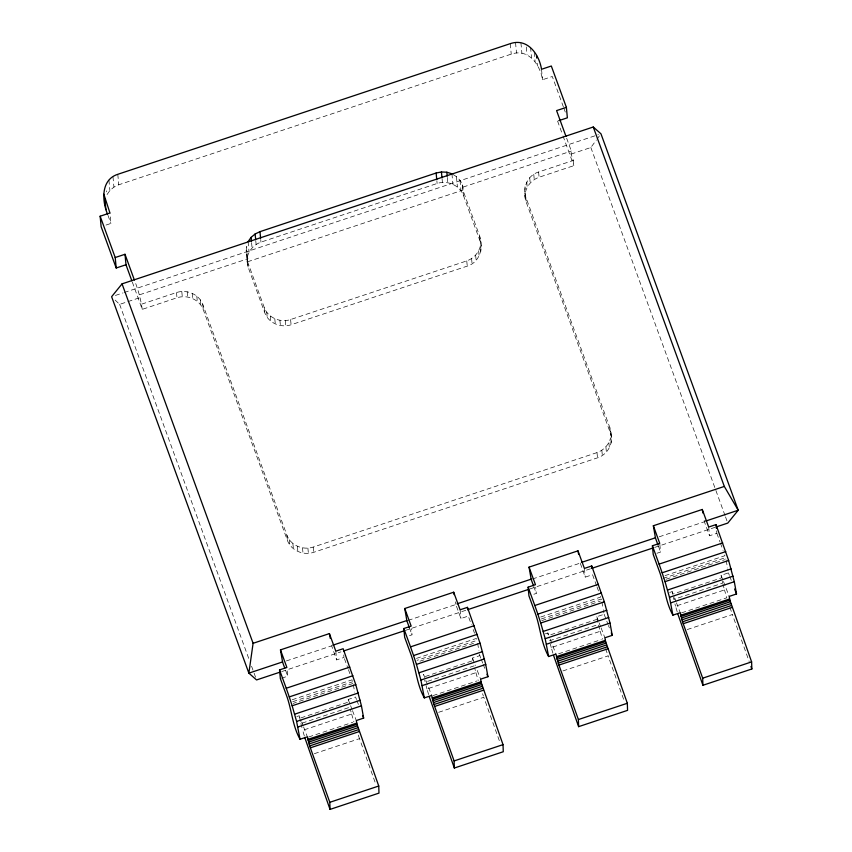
<?xml version="1.0" encoding="UTF-8"?>
<svg xmlns="http://www.w3.org/2000/svg" width="852" height="852" viewBox="0 0 852 852"><rect width="100%" height="100%" fill="white"/><g stroke="black" fill="none" stroke-linecap="round" stroke-linejoin="round"><path stroke-width="0.64" stroke-dasharray="4.26 3.19" d="M453.062 174.49C458.472 177.45 463.978 183.542 462.892 190.102L479.633 236.015C483.819 247.453 479.942 262.331 467.247 266.122L291.086 324.772C280.947 328.212 268.614 323.174 264.823 312.918L248.081 267.017L246.026 251.574L247.229 244.077M247.016 262.043L247.357 256.963L246.366 246.494M480.847 251.297L480.698 240.988M132.316 282.087L142.252 309.351L176.992 297.785C187.131 294.345 199.464 299.382 203.255 309.627L287.422 540.466C291.214 550.722 303.546 555.749 313.685 552.32L597.497 457.833C607.572 454.659 614.132 443.093 610.383 432.954L526.216 202.116C522.031 190.667 525.908 175.789 538.602 171.998L573.343 160.432L571.042 154.105L571.341 151.049L566.42 137.566M525.151 197.142L525.002 186.822M611.108 443.008L610.948 432.688L609.883 427.715L525.727 196.876L524.662 191.902M142.252 309.351C140.836 299.616 138.461 290.511 134.829 281.245M480.358 246.068C478.771 253.001 473.414 258.561 466.758 260.893L290.596 319.532C280.457 322.972 268.124 317.934 264.322 307.689L247.591 261.777L247.889 258.731L246.026 251.574M343.739 654.964L343.974 657.456L336.636 659.895L331.566 645.614M596.57 585.707L592.555 574.706L585.217 577.145L580.148 562.863M716.617 530.828L716.851 533.331L709.514 535.77L704.402 521.754L703.795 517.878M247.357 256.963C248.944 250.03 254.311 244.471 260.968 242.138L437.119 183.489C447.257 180.06 459.59 185.086 463.392 195.342L480.123 241.244L481.188 246.217M525.492 192.062C527.079 185.129 532.447 179.559 539.103 177.237L573.843 165.671L573.343 160.432M141.751 304.111L176.492 292.545C186.631 289.105 198.974 294.142 202.765 304.388L286.922 535.237C290.724 545.482 303.056 550.52 313.195 547.08L597.007 452.593C603.663 450.271 609.02 444.701 610.607 437.768M563.374 106.873L552.298 76.488L542.522 79.747C540.115 64.603 528.442 48.17 511.232 54.134L118.779 184.778L113.944 187.089L109.897 190.497L106.905 194.767L106.532 190.837M571.042 154.105L590.851 147.513L596.293 140.133M597.071 139.078L599.403 135.915M106.031 225.056L110.92 223.426L109.94 212.957M115.414 295.442L122.976 292.928M124.243 292.502L598.434 134.648M139.749 294.728L247.889 258.731M463.2 187.046L571.341 151.049M115.19 300.117L119.631 304.377L139.451 297.785M247.591 261.777L462.892 190.102M286.357 660.928L331.524 645.891M408.14 620.384L455.82 604.515L460.932 618.52L468.27 616.081L471.39 624.633M532.436 579.009L580.106 563.14M659.235 536.792L704.402 521.754M281.756 671.557L340.981 651.844M405.232 630.459L465.714 610.32M529.965 588.934L590.447 568.806M654.698 547.41L715.179 527.282M281.586 678.224L287.699 676.19L286.996 668.713M409.546 635.624L411.995 634.815L411.409 628.584M533.842 594.249L536.281 593.439L535.695 587.209M656.903 553.278L660.577 552.064L659.746 543.331M292.161 699.769L352.036 679.843L353.058 683.453L293.184 703.39M416.447 658.394L476.321 638.467L476.896 640.406L417.033 660.332M540.743 617.018L600.617 597.092L599.946 595.037M665.029 575.643L724.903 555.717L724.232 553.662M292.737 701.707L352.611 681.781M541.318 618.957L601.192 599.031L601.64 600.703M663.112 578.412L725.478 557.645L725.925 559.327M419.972 661.184L474.852 642.909M541.765 620.629L600.394 601.118M666.062 579.253L724.679 559.743M296.826 716.553L299.276 715.744L301.182 720.707M300.99 717.874L348.67 702.005L348.212 699.449L355.55 697.011L356.498 699.492M472.956 660.63L472.498 658.074L479.836 655.635L479.175 651.95M545.408 633.803L547.857 632.993L549.764 637.946M597.934 622.397L596.794 616.699L604.132 614.26L603.472 610.575M669.704 592.428L672.143 591.607L674.049 596.57M672.143 591.607L672.611 594.163L721.537 577.88L721.08 575.324L728.417 572.874L727.757 569.2M471.71 661.046L424.03 676.925L423.572 674.369L425.467 679.332M597.252 619.255L548.315 635.539L547.857 632.993M302.13 723.124L349.81 707.256M474.095 665.881L425.169 682.164L424.711 680.066M304.334 735.968L302.673 730.345L351.61 714.051L350.406 709.514M428.631 694.582L426.969 688.959L475.895 672.675L474.702 668.138M552.916 653.207L551.255 647.584L600.191 631.3L598.392 624.495L549.455 640.789L548.997 638.691M677.212 611.832L675.551 606.209L724.477 589.925L722.986 584.259M308.765 736.959L352.685 722.336M433.061 695.583L476.971 680.961M558.603 653.793L601.267 639.586M681.643 612.833L726.809 597.795L724.477 589.925M314.335 753.69L359.512 738.652L375.881 784.447M438.631 712.315L483.798 697.277L500.177 743.072M562.916 670.939L608.094 655.902L624.026 700.461M687.213 629.564L732.379 614.526L749.196 661.557M728.417 572.874L729.376 575.356M729.855 576.602L731.282 580.318M721.08 575.324L722.986 580.287M723.465 581.522L729.184 596.411M674.528 597.816L675.956 601.533M676.435 602.779L680.247 612.705M604.132 614.26L607.945 624.175M608.413 625.421L609.372 627.903M596.794 616.699L598.7 621.662M599.169 622.897L600.607 626.625M601.075 627.86L604.888 637.786M550.243 639.192L555.951 654.08M479.836 655.635L480.794 658.117M481.273 659.352L482.701 663.08M483.18 664.315L485.555 670.524M472.498 658.074L475.363 665.518M477.258 670.481L480.603 679.161M425.947 680.567L431.666 695.456M356.977 700.727L358.404 704.455M348.212 699.449L350.119 704.412M350.587 705.658L352.025 709.375M352.494 710.621L356.306 720.547M301.661 721.942L303.088 725.67M303.568 726.905L307.37 736.831M590.851 147.513L725.052 515.598M725.499 516.845L727.778 523.085M563.822 108.087L565.59 112.943M716.851 533.331L719.972 541.883M720.419 543.107L723.092 550.445M557.581 121.069L562.544 134.691M563.002 135.937L573.843 165.671M658.447 546.217L660.577 552.064M597.018 586.932L598.796 591.821M533.735 586.432L536.281 593.439M473.169 629.532L474.511 633.196M409.439 627.807L411.995 634.815M344.421 658.681L347.989 668.458M348.436 669.683L350.215 674.571M285.58 670.354L287.699 676.19M107.991 215.396L110.92 223.426M119.631 304.377L249.285 659.991M251.564 666.221L256.111 678.703M729.919 607.38L732.379 614.526M605.623 648.755L608.094 655.902M482.562 693.709L483.393 696.084M358.277 735.084L359.512 738.652M600.191 631.3L602.513 639.17M475.895 672.675L478.228 680.546M351.61 714.051L353.931 721.921M674.944 603.94L675.551 606.209M550.36 644.187L551.255 647.584M426.064 685.562L426.969 688.959M300.873 723.54L302.673 730.345M722.23 581.021L722.677 583.119L673.751 599.414L673.293 597.316M300.415 721.442L299.276 715.744M726.213 560.605L727.533 567.975M601.917 601.991L603.248 609.35M477.631 643.366L478.952 650.726M455.426 601.832L455.863 604.238M353.335 684.742L354.666 692.101M708.683 527.047L709.514 535.77M610.948 432.688L611.448 437.928M609.883 427.715L610.383 432.954M608.882 442.614L609.382 447.843M605.9 446.885L606.39 452.114M601.842 450.282L602.343 455.522M597.007 452.593L597.497 457.833M541.531 69.278L542.522 79.747M537.25 63.357L537.495 65.977M584.397 568.422L585.217 577.145M534.225 52.281L535.099 61.45M530.54 47.201L531.531 57.67M538.602 171.998L539.103 177.237M526.291 47.052L527.026 54.901M533.767 174.309L534.257 179.548M520.923 42.866L521.914 53.335M529.71 177.717L530.21 182.956M515.535 42.6L516.525 53.069M526.728 181.987L527.218 187.216M525.727 196.876L526.216 202.116M510.241 43.665L511.232 54.134M479.633 236.015L480.123 241.244M478.632 250.903L479.133 256.143M475.64 255.174L476.14 260.403M471.593 258.582L472.083 263.811M462.402 184.873L463.392 195.342M460.005 180.336L460.996 190.805M466.758 260.893L467.247 266.122M456.427 176.566L457.417 187.035M451.933 173.797L452.923 184.266M447.311 177.461L447.811 182.69M442.05 178.505L442.412 182.435M436.874 180.88L437.119 183.489M460.101 609.798L460.932 618.52M335.816 651.173L336.636 659.895M313.195 547.08L313.685 552.32M290.596 319.532L291.086 324.772M307.902 548.145L308.392 553.374M285.303 320.597L285.793 325.826M302.513 547.879L303.003 553.108M279.914 320.331L280.404 325.57M297.391 546.313L297.891 551.542M274.791 318.765L275.292 323.994M292.896 543.544L293.386 548.773M270.297 315.996L270.787 321.236M289.329 539.763L289.818 545.003M260.712 239.518L260.968 242.138M266.729 312.215L267.219 317.455M286.922 535.237L287.422 540.466M264.322 307.689L264.823 312.918M255.749 240.52L256.122 244.449M251.574 242.618L252.075 247.857M248.092 241.648L249.082 252.117M247.091 256.548L248.081 267.017M202.765 304.388L203.255 309.627M200.369 299.861L200.859 305.101M196.791 296.081L197.291 301.32M192.296 293.312L192.797 298.551M187.184 291.746L187.674 296.986M181.795 291.48L182.285 296.72M176.492 292.545L176.992 297.785M117.789 174.309L118.779 184.778M112.954 176.62L113.944 187.089M108.907 180.028L109.897 190.497"/><path stroke-width="1.28" d="M107.576 214.246C101.899 200.784 100.792 179.719 117.789 174.309L510.241 43.665C527.463 37.701 539.124 54.134 541.531 69.278L551.319 66.019L566.378 107.341L567.368 117.81L558.806 120.654M104.839 204.682L105.179 199.602M305.005 738.215L330.043 809.4L378.98 793.106L378.746 786.023L357.031 724.307L356.306 720.547L363.644 718.098L361.44 705.829L355.763 684.603L343.154 648.734L335.816 651.173L329.404 633.59L280.468 649.884L282.598 662.174L284.728 668.021M429.291 696.84L454.34 768.025L503.266 751.73L503.031 744.637L481.327 682.931L480.603 679.161L487.94 676.722L485.725 664.453L480.059 643.228L467.439 607.359L460.101 609.798L453.69 592.215L404.764 608.509L406.883 620.799L409.439 627.807M553.587 655.465L578.625 726.649L627.562 710.355L627.328 703.262L605.612 641.556L604.888 637.786L612.226 635.347L610.021 623.078L604.345 601.853L591.735 565.973L584.397 568.422L577.986 550.839L529.049 567.134L531.179 579.424L533.309 585.26M677.872 614.079L702.921 685.274L751.847 668.98L751.613 661.887L729.898 600.181L729.184 596.411L736.522 593.972L734.307 581.703L728.641 560.478L716.021 524.598L708.683 527.047L702.272 509.464L653.346 525.759L655.465 538.049L658.021 545.056M716.436 526.856L727.778 523.085L738.205 510.241L600.958 133.807L593.269 127.001L122.049 283.865L253.097 643.303L248.869 673.144L256.558 679.949L280.5 671.983M248.092 241.648L251.084 237.388L255.131 233.98L259.977 231.669L436.128 173.02L441.432 171.966L446.821 172.221L451.933 173.797M122.049 283.865L111.623 296.709L248.869 673.144L282.63 661.908M116.202 268.007L115.212 257.528L124.999 254.279L125.989 264.748L116.202 268.007L101.143 226.685L100.153 216.216L109.94 212.957L103.848 194.213M566.378 107.341L556.59 110.6L565.973 136.341M253.097 643.303L724.317 486.439L738.205 510.241L705.69 521.073M332.823 645.198L406.926 620.522M457.109 603.823L531.211 579.147M581.405 562.437L655.507 537.772M330.043 809.4L329.809 802.307L309.67 745.915L307.37 736.831L300.032 739.28C292.609 726.032 291.874 710.994 287.049 696.968L280.361 678.629L279.541 669.906L286.879 667.467L280.468 649.884M454.34 768.025L454.105 760.932L433.966 704.54L431.666 695.456L424.328 697.894C416.894 684.657 416.159 669.619 411.346 655.593L404.657 637.253L403.827 628.531L411.165 626.092L404.764 608.509M578.625 726.649L578.391 719.557L558.252 663.165L555.951 654.08L548.613 656.519C541.19 643.281 540.456 628.243 535.631 614.217L528.943 595.878L528.123 587.156L535.461 584.706L529.049 567.134M702.921 685.274L702.687 678.181L682.548 621.79L680.247 612.705L672.91 615.144C665.476 601.906 664.741 586.858 659.917 572.842L653.239 554.503L652.408 545.781L659.746 543.331L653.346 525.759M343.494 651.013L403.976 630.874M468.227 609.489L528.709 589.35M591.703 568.38L653.441 547.825M279.541 669.906L286.229 688.246L349.842 667.073M403.827 628.531L410.515 646.87L474.127 625.698M528.123 587.156L534.811 605.495L598.423 584.312M652.408 545.781L659.097 564.12L722.709 542.937M286.229 688.246L289.265 696.915L352.877 675.732M410.515 646.87L413.561 655.539L477.173 634.357M534.811 605.495L537.846 614.154L601.459 592.981M659.097 564.12L662.132 572.778L725.755 551.606M300.032 739.28L296.602 721.442L292.151 705.786L355.763 684.603M424.328 697.894L420.899 680.056L416.447 664.411L480.059 643.228M548.613 656.519L545.184 638.681L540.732 623.036L604.345 601.853M672.91 615.144L669.48 597.305L665.029 581.65L728.641 560.478M294.664 714.178L358.277 692.995M418.95 672.803L482.573 651.62M543.246 631.417L606.858 610.245M667.531 590.042L731.154 568.87M296.602 721.442L360.215 700.259M420.899 680.056L484.511 658.884M545.184 638.681L608.797 617.508M669.48 597.305L733.093 576.133M297.827 727.012L361.44 705.829M422.113 685.626L485.725 664.453M546.409 644.25L610.021 623.078M670.694 602.875L734.307 581.703M307.838 739.387L356.764 723.092M432.124 698.012L481.06 681.717M556.42 656.636L605.346 640.342M680.705 615.261L729.642 598.967M308.094 740.601L357.031 724.307M432.39 699.215L481.327 682.931M556.676 657.84L605.612 641.556M680.972 616.465L729.898 600.181M308.509 742.167L357.446 725.872M432.805 700.791L481.731 684.497M557.091 659.416L606.028 643.122M681.387 618.03L730.313 601.746M309.052 743.988L357.978 727.693M433.338 702.602L482.275 686.318M557.634 661.227L606.56 644.943M681.919 619.851L730.856 603.567M309.67 745.915L358.607 729.631M433.966 704.54L482.892 688.256M558.252 663.165L607.188 646.881M682.548 621.79L731.474 605.495M310.33 747.843L359.267 731.559M434.627 706.468L483.563 690.173M558.912 665.092L607.849 648.798M683.208 623.717L732.145 607.423M329.809 802.307L378.746 786.023M454.105 760.932L503.031 744.637M578.391 719.557L627.328 703.262M702.687 678.181L751.613 661.887M734.616 589.009L736.522 593.972M611.278 632.866L612.226 635.347M486.982 674.241L487.94 676.722M362.696 715.616L363.644 718.098M593.269 127.001L724.317 486.439M124.999 254.279L134.382 280.02M125.989 264.748L131.858 280.851M100.153 216.216L115.212 257.528M750.963 666.509L751.847 668.98M662.132 572.778L665.029 581.65M537.846 614.154L540.732 623.036M413.561 655.539L416.447 664.411M289.265 696.915L292.151 705.786M702.272 509.464L702.921 513.074M577.986 550.839L578.636 554.45M453.69 592.215L454.127 594.621M329.404 633.59L330.267 638.404M716.021 524.598L716.372 528.336M591.735 565.973L591.97 568.476M536.504 55.508L536.749 58.128M446.821 172.221L447.183 176.151M441.432 171.966L441.922 177.195M436.128 173.02L436.757 179.57M467.439 607.359L467.673 609.851M259.977 231.669L260.595 238.209M255.131 233.98L255.632 239.21M251.084 237.388L251.457 241.308M104.913 199.187L105.904 209.656"/></g></svg>
